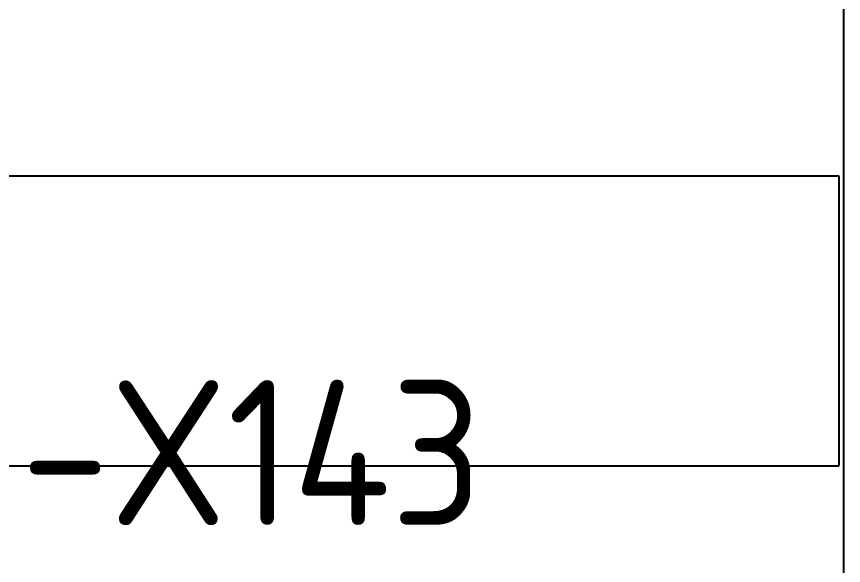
# Model space of a CAD drawing. Header units: millimetres. Extents: x 2936 to 53953, y 1541 to 47526.
# Drawn here: x 46064.2 to 46178.2, y 46164.2 to 46239.9 of the extents above; entities that cross this region are included whole.
import ezdxf
from ezdxf.enums import TextEntityAlignment as Align

# ---------------------------------------------------------------- set-up
doc = ezdxf.new("R2010")
doc.units = ezdxf.units.MM
doc.layers.add('000-PI_TEXT', color=7, linetype='Continuous')
doc.layers.add('002-PI-Kabelska kanalica', color=150, linetype='Continuous')
doc.styles.add('PI0', font='isocpeur.ttf', dxfattribs={"width": 0.9})

# ---------------------------------------------------------------- blocks, each defined once
blk = doc.blocks.new('*U926')
at = {"layer": '002-PI-Kabelska kanalica'}
for p, q in [((-20, 198), (20, 198)), ((-20, -100), (-20, 198)), ((20, -100), (20, 198))]:
    blk.add_line(p, q, dxfattribs=at)
blk = doc.blocks.new('*U936')
at = {"layer": '002-PI-Kabelska kanalica'}
blk.add_line((60, -100), (60, 1796), dxfattribs=at)

msp = doc.modelspace()

# ---------------------------------------------------------------- block references
for name, p, rotation in [('*U936', (46238.199, 47277.968), 180), ('*U926', (45979.574, 46197.963), 270)]:
    msp.add_blockref(name, p, dxfattribs=dict(rotation=rotation))

# ---------------------------------------------------------------- texts
at = {"layer": '000-PI_TEXT', "style": 'PI0', "width": 0.9}
msp.add_text('-X143', height=20, dxfattribs=at).set_placement((46128.441, 46169.796), align=Align.RIGHT)

doc.saveas('drawing.dxf')
